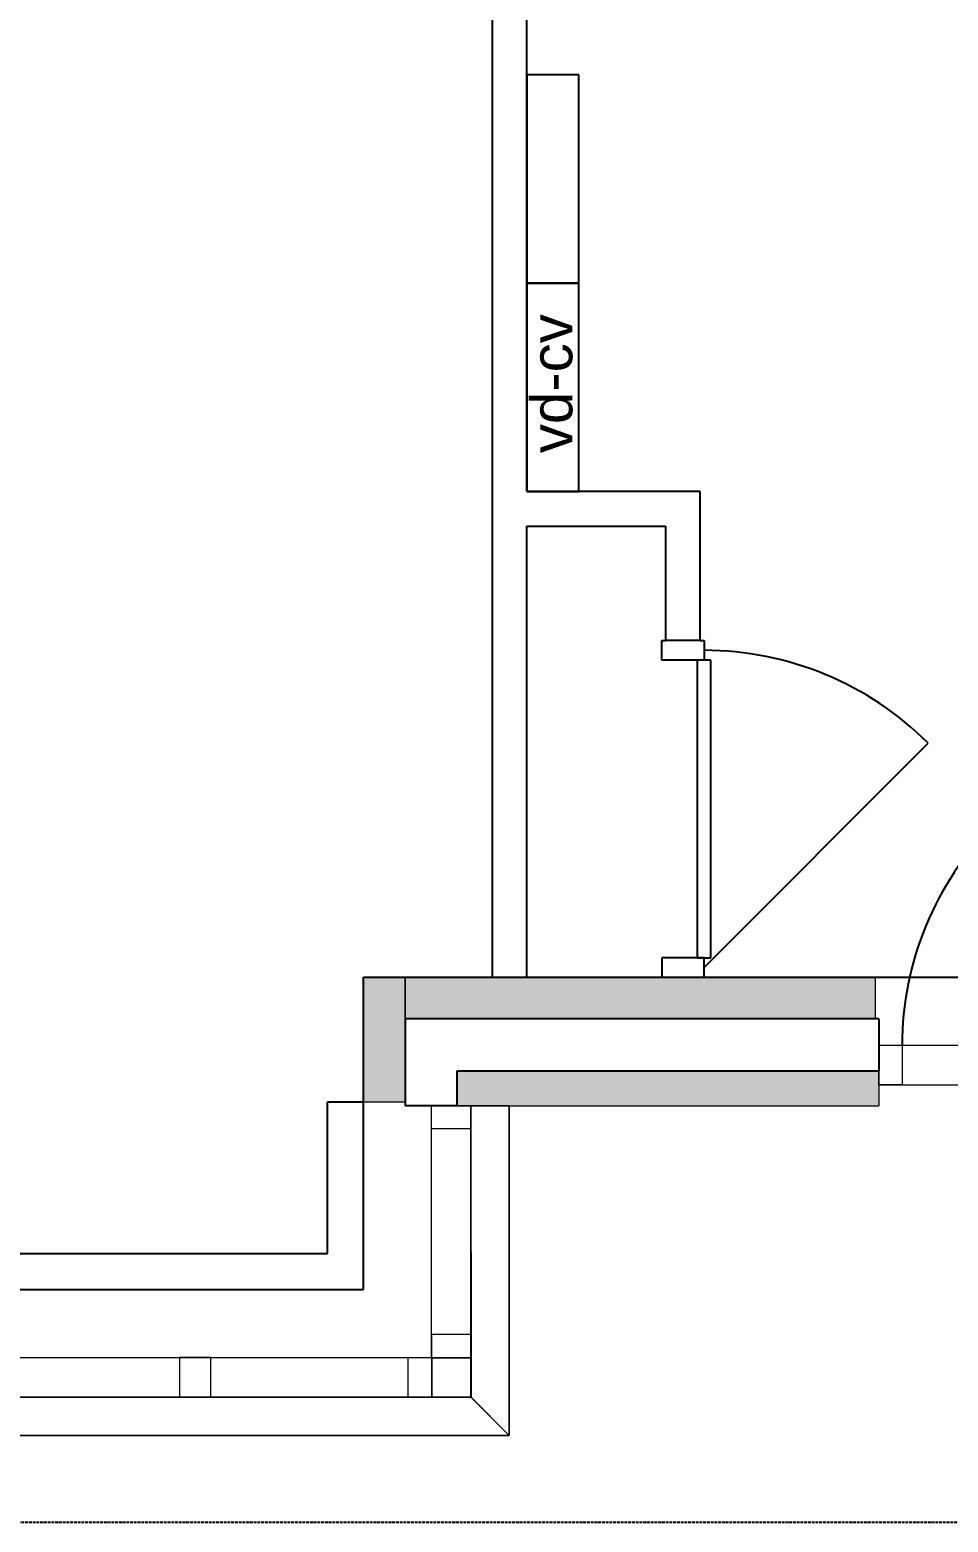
# Model space of a CAD drawing. Header units: millimetres. Extents: x 0 to 59350, y 0 to 29700.
# Drawn here: x 39317 to 39980, y 17721 to 18796 of the extents above; entities that cross this region are included whole.
import ezdxf

# ---------------------------------------------------------------- set-up
doc = ezdxf.new("R2010")
doc.units = ezdxf.units.MM
doc.linetypes.add('PUNKT2_S9', pattern=[1, 0, -1])
doc.linetypes.add('VERDECKT2_S2', pattern=[2.7, 2, -0.7])
doc.layers.add('Standard', color=7, linetype='Continuous', lineweight=25)
doc.styles.add('ARIAL', font='arial.ttf')

msp = doc.modelspace()

# ---------------------------------------------------------------- hatches: boundary and pattern name
at = {"layer": 'Standard', "linetype": 'PUNKT2_S9', "lineweight": 18}
for color, points in [(9, [(39588, 18023.7), (39588, 18113.7), (39558, 18113.7), (39558, 18023.7)]), (59, [(39650.5, 18021.2), (39650.5, 18046.2), (39625.5, 18046.2), (39625.5, 18021.2)])]:
    msp.add_hatch(color=color, dxfattribs=at).paths.add_polyline_path(points)
h = msp.add_hatch(color=9, dxfattribs=at)
h.paths.add_polyline_path([(39588, 18083.7), (39927, 18083.7), (39927, 18113.7), (39588, 18113.7)])
h.paths.add_polyline_path([(40190.5, 18113.7), (40190.5, 18083.7), (40370.5, 18083.7), (40340.5, 18113.7)])
h = msp.add_hatch(color=59, dxfattribs=at)
h.paths.add_polyline_path([(39650.5, 18021.2), (39929.5, 18021.2), (39929.5, 18046.2), (39650.5, 18046.2)])
h.paths.add_polyline_path([(40433, 18021.2), (40408, 18046.2), (40188, 18046.2), (40188, 18021.2)])

# ---------------------------------------------------------------- linework, layer by layer
at = {"layer": 'Standard', "color": 255, "linetype": 'Continuous', "lineweight": -3}
for p, q in [((39650.8, 18983.7), (39650.8, 18113.7)), ((39675.8, 18463.7), (39675.8, 18983.7)), ((39800.8, 18463.7), (39675.8, 18463.7)), ((39800.8, 18438.7), (39800.8, 18463.7)), ((39675.8, 18438.7), (39775.8, 18438.7)), ((39675.8, 18113.7), (39675.8, 18438.7)), ((39775.8, 18438.7), (39775.8, 18356.2)), ((39800.8, 18356.2), (39800.8, 18438.7)), ((39788.3, 18356.2), (39775.8, 18356.2)), ((39800.8, 18356.2), (39788.3, 18356.2)), ((39650.8, 18113.7), (39675.8, 18113.7))]:
    msp.add_line(p, q, dxfattribs=at)
at = {"layer": 'Standard', "color": 7, "linetype": 'Continuous', "lineweight": -3}
for p, q in [((39713.3, 18763.7), (39675.8, 18763.7)), ((39675.8, 18763.7), (39675.8, 18613.7)), ((39713.3, 18613.7), (39713.3, 18763.7)), ((39713.3, 18613.7), (39675.8, 18613.7)), ((39675.8, 18613.7), (39675.8, 18463.7)), ((39675.8, 18613.7), (39713.3, 18613.7)), ((39713.3, 18463.7), (39713.3, 18613.7)), ((39675.8, 18463.7), (39713.3, 18463.7)), ((39803.5, 18120.7), (39965.1, 18282.3)), ((39558, 17888.7), (39558, 18113.7)), ((39558, 18113.7), (40340.5, 18113.7)), ((39929.5, 18055), (39929.5, 18046.2)), ((39625.5, 18021.2), (39625.5, 18046.2)), ((39625.5, 18046.2), (39650.5, 18046.2)), ((39650.5, 18046.2), (39929.5, 18046.2)), ((39558, 18023.7), (39532, 18023.7)), ((39532, 17914.7), (39532, 18023.7)), ((39625.5, 18021.2), (39613, 18021.2)), ((39019, 17914.7), (39532, 17914.7)), ((38993, 17888.7), (39558, 17888.7))]:
    msp.add_line(p, q, dxfattribs=at)
at = {"layer": 'Standard', "color": 131, "linetype": 'Continuous', "lineweight": 25}
for p, q in [((39773, 18342.2), (39773, 18356.2)), ((39773, 18356.2), (39775.8, 18356.2)), ((39800.8, 18356.2), (39803.5, 18356.2)), ((39803.5, 18356.2), (39803.5, 18342.2)), ((39803.5, 18342.2), (39773, 18342.2)), ((39808.5, 18342.2), (39798.5, 18342.2)), ((39798.5, 18342.2), (39798.5, 18127.7)), ((39808.5, 18127.7), (39808.5, 18342.2)), ((39803.5, 18127.7), (39773, 18127.7)), ((39773, 18127.7), (39773, 18113.7)), ((39798.5, 18127.7), (39808.5, 18127.7)), ((39803.5, 18113.7), (39803.5, 18127.7)), ((39773, 18113.7), (39775.8, 18113.7)), ((39800.8, 18113.7), (39803.5, 18113.7))]:
    msp.add_line(p, q, dxfattribs=at)
at = {"layer": 'Standard', "color": 253, "linetype": 'Continuous', "lineweight": 18}
for p, q in [((39588, 18113.7), (39558, 18113.7)), ((39558, 18113.7), (39558, 18023.7)), ((39588, 18083.7), (39588, 18113.7)), ((39650.8, 18113.7), (39588, 18113.7)), ((39588, 18113.7), (39588, 18083.7)), ((39675.8, 18113.7), (39650.8, 18113.7)), ((39775.8, 18113.7), (39675.8, 18113.7)), ((39800.8, 18113.7), (39775.8, 18113.7)), ((39927, 18113.7), (39800.8, 18113.7)), ((39927, 18113.7), (39927, 18083.7)), ((39588, 18023.7), (39588, 18083.7)), ((39588, 18083.7), (39927, 18083.7)), ((39588, 18023.7), (39558, 18023.7))]:
    msp.add_line(p, q, dxfattribs=at)
at = {"layer": 'Standard', "color": 51, "linetype": 'Continuous', "lineweight": -3}
for p, q in [((39613, 18083.7), (39588, 18083.7)), ((39588, 18083.7), (39588, 18023.7)), ((39927, 18083.7), (39613, 18083.7)), ((39929.5, 18083.7), (39927, 18083.7)), ((39929.5, 18083.7), (39929.5, 18064.7)), ((39929.5, 18064.7), (39929.5, 18055)), ((39588, 18023.7), (39588, 18021.2)), ((39607, 18021.2), (39588, 18021.2)), ((39613, 18021.2), (39607, 18021.2))]:
    msp.add_line(p, q, dxfattribs=at)
at = {"layer": 'Standard', "color": 2, "linetype": 'Continuous', "lineweight": 18}
for p, q in [((39929.5, 18064.7), (39946.3, 18064.7)), ((39929.5, 18036.2), (39929.5, 18064.7)), ((39929.5, 18064.7), (40188, 18064.7)), ((39946.3, 18064.7), (39946.3, 18036.2)), ((39946.3, 18036.2), (39929.5, 18036.2)), ((39929.5, 18036.2), (40188, 18036.2)), ((39607, 18004.5), (39607, 18021.2)), ((39607, 18021.2), (39635.5, 18021.2)), ((39607, 17839.7), (39607, 18021.2)), ((39635.5, 18021.2), (39635.5, 18004.5)), ((39635.5, 17839.7), (39635.5, 18021.2)), ((39635.5, 18004.5), (39607, 18004.5)), ((39635.5, 17856.5), (39607, 17856.5)), ((39607, 17856.5), (39607, 17839.7)), ((39635.5, 17839.7), (39635.5, 17856.5)), ((38944, 17839.7), (39607, 17839.7)), ((39448, 17839.7), (39425.5, 17839.7)), ((39425.5, 17839.7), (39425.5, 17811.2)), ((39448, 17811.2), (39448, 17839.7)), ((39590.3, 17811.2), (39590.3, 17839.7)), ((39590.3, 17839.7), (39607, 17839.7)), ((39607, 17839.7), (39607, 17811.2)), ((39607, 17839.7), (39635.5, 17839.7)), ((38944, 17811.2), (39607, 17811.2)), ((39425.5, 17811.2), (39448, 17811.2)), ((39607, 17811.2), (39590.3, 17811.2))]:
    msp.add_line(p, q, dxfattribs=at)
at = {"layer": 'Standard', "color": 36, "linetype": 'Continuous', "lineweight": 18}
for p, q in [((39650.5, 18046.2), (39625.5, 18046.2)), ((39625.5, 18046.2), (39625.5, 18021.2)), ((39929.5, 18046.2), (39650.5, 18046.2)), ((39929.5, 18046.2), (39929.5, 18036.2)), ((39929.5, 18036.2), (39929.5, 18021.2)), ((39635.5, 18021.2), (39625.5, 18021.2)), ((39650.5, 18021.2), (39635.5, 18021.2)), ((39650.5, 18021.2), (39929.5, 18021.2))]:
    msp.add_line(p, q, dxfattribs=at)
at = {"layer": 'Standard', "color": 59, "linetype": 'Continuous', "lineweight": 18}
for p, q in [((39663.1, 18021.2), (39635.5, 18021.2)), ((39635.5, 18021.2), (39635.6, 17811.2)), ((39635.6, 17811.2), (39635.5, 18021.2)), ((39635.5, 18021.2), (39663.1, 18021.2)), ((39663.1, 17783.7), (39663.1, 18021.2)), ((39663.1, 18021.2), (39663.1, 17783.7)), ((39635.5, 17811.2), (38915.5, 17811.2)), ((38915.5, 17811.2), (39635.5, 17811.2)), ((39663.1, 17783.7), (39635.5, 17811.2)), ((39635.5, 17811.2), (39663.1, 17783.7)), ((39635.6, 17811.2), (39663.1, 17783.7)), ((39663.1, 17783.7), (39635.6, 17811.2)), ((38888, 17783.7), (39663.1, 17783.7)), ((39663.1, 17783.7), (38888, 17783.7))]:
    msp.add_line(p, q, dxfattribs=at)
at = {"layer": 'Standard', "color": 51, "linetype": 'Continuous', "lineweight": 18}
for p, q in [((39635.5, 17839.5), (39607.3, 17839.5)), ((39607.3, 17839.5), (39607.3, 17811.2)), ((39607.3, 17811.2), (39607.3, 17839.5)), ((39607.3, 17839.5), (39635.5, 17839.5)), ((39635.5, 17811.2), (39635.5, 17839.5)), ((39635.5, 17839.5), (39635.5, 17811.2)), ((39607.3, 17811.2), (39635.5, 17811.2)), ((39635.5, 17811.2), (39607.3, 17811.2))]:
    msp.add_line(p, q, dxfattribs=at)
at = {"layer": 'Standard', "color": 7, "linetype": 'VERDECKT2_S2', "lineweight": -3}
msp.add_line((38825.5, 17721.2), (40290.5, 17721.2), dxfattribs=at)
at = {"layer": 'Standard', "color": 7, "linetype": 'Continuous', "lineweight": -3}
msp.add_arc((39803.5, 18120.7), 228.5, 45, 90, dxfattribs=at)
at = {"layer": 'Standard', "color": 5, "linetype": 'Continuous', "lineweight": -3}
msp.add_arc((40171.3, 18064.7), 225, 135, 180, dxfattribs=at)

# ---------------------------------------------------------------- texts
at = {"layer": 'Standard', "color": 7, "linetype": 'Continuous', "lineweight": -3, "insert": (39709, 18491.2), "char_height": 30, "width": 115.5, "attachment_point": 7, "rotation": 90, "style": 'ARIAL'}
msp.add_mtext('vd-cv', dxfattribs=at)

doc.saveas('drawing.dxf')
